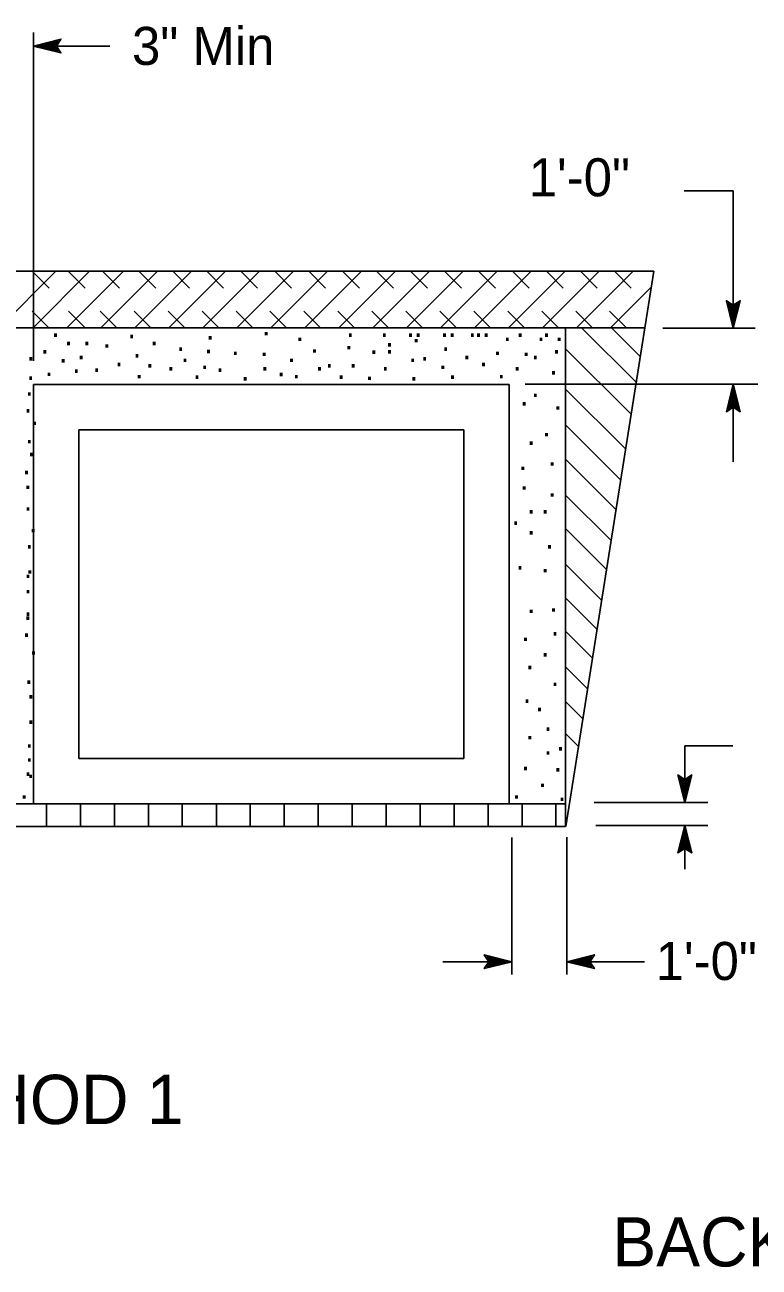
# Model space of a CAD drawing. Extents: x -893 to 867, y -474 to 712.
# Drawn here: x 347.5 to 482.7, y -247.5 to -19.1 of the extents above; entities that cross this region are included whole.
import ezdxf

# ---------------------------------------------------------------- set-up
doc = ezdxf.new("R2010")
doc.units = 0
for name, color, linetype in [('14 Ramp Anno', 7, 'Continuous'), ('21 Curb Gutter', 7, 'Continuous'), ('22 Misc Cnst Det', 7, 'Continuous'), ('41 ContourGrade', 7, 'Continuous'), ('56 Stage 3 Anno', 7, 'Continuous'), ('57 Undefined', 7, 'Continuous')]:
    doc.layers.add(name, color=color, linetype=linetype)

msp = doc.modelspace()

# ---------------------------------------------------------------- linework, layer by layer
at = {"layer": '21 Curb Gutter'}
for p, q in [((232.38, -64.38), (463.24, -64.38)), ((447.07, -166.46), (463.24, -64.38)), ((234.03, -74.79), (461.59, -74.79)), ((247.89, -162.29), (447.03, -162.29)), ((248.55, -166.46), (447.03, -166.46))]:
    msp.add_line(p, q, dxfattribs=at)
at = {"layer": '22 Misc Cnst Det'}
for p, q in [((342.91, -74.68), (353.21, -64.38)), ((352.03, -67.48), (348.83, -64.29)), ((349.16, -74.68), (359.46, -64.38)), ((355.41, -74.68), (365.71, -64.38)), ((358.62, -67.48), (355.43, -64.29)), ((361.66, -74.68), (371.97, -64.38)), ((364.96, -67.48), (361.77, -64.29)), ((367.91, -74.68), (378.22, -64.38)), ((371.61, -67.47), (368.51, -64.37)), ((374.16, -74.68), (384.46, -64.38)), ((377.86, -67.47), (374.76, -64.37)), ((380.41, -74.68), (390.71, -64.38)), ((384.11, -67.47), (381.01, -64.37)), ((386.66, -74.68), (396.97, -64.38)), ((390.36, -67.47), (387.26, -64.37)), ((392.91, -74.68), (403.22, -64.38)), ((396.61, -67.47), (393.51, -64.37)), ((399.16, -74.68), (409.46, -64.38)), ((402.86, -67.47), (399.76, -64.37)), ((405.41, -74.68), (415.71, -64.38)), ((409.11, -67.47), (406.01, -64.37)), ((411.66, -74.68), (421.97, -64.38)), ((415.36, -67.47), (412.26, -64.37)), ((417.91, -74.68), (428.21, -64.38)), ((421.61, -67.47), (418.51, -64.37)), ((424.16, -74.68), (434.46, -64.38)), ((427.86, -67.47), (424.76, -64.37)), ((430.41, -74.68), (440.71, -64.38)), ((434.11, -67.47), (431.01, -64.37)), ((436.66, -74.68), (446.97, -64.38)), ((440.36, -67.47), (437.26, -64.37)), ((442.91, -74.68), (453.22, -64.38)), ((446.61, -67.47), (443.51, -64.37)), ((449.16, -74.68), (459.46, -64.38)), ((452.86, -67.47), (449.76, -64.37)), ((459.11, -67.47), (456.01, -64.37)), ((455.41, -74.68), (462.77, -67.32)), ((351.96, -74.79), (348.89, -71.72)), ((358.63, -74.79), (355.57, -71.72)), ((364.46, -74.79), (361.39, -71.72)), ((370.71, -74.79), (367.64, -71.72)), ((376.96, -74.79), (373.89, -71.72)), ((383.21, -74.79), (380.14, -71.72)), ((389.46, -74.79), (386.39, -71.72)), ((395.71, -74.79), (392.64, -71.72)), ((401.96, -74.79), (398.89, -71.72)), ((408.21, -74.79), (405.14, -71.72)), ((414.46, -74.79), (411.39, -71.72)), ((420.71, -74.79), (417.64, -71.72)), ((426.96, -74.79), (423.89, -71.72)), ((433.21, -74.79), (430.14, -71.72)), ((439.46, -74.79), (436.39, -71.72)), ((445.71, -74.79), (442.64, -71.72)), ((451.96, -74.79), (448.89, -71.72)), ((458.21, -74.79), (455.14, -71.72)), ((449.34, -74.79), (449.34, -74.79)), ((460.01, -84.79), (450.05, -74.83)), ((460.76, -80.06), (455.49, -74.79)), ((455.59, -74.79), (455.59, -74.79)), ((459.07, -90.68), (447.03, -78.65)), ((458.06, -97.06), (447.03, -86.04)), ((457.16, -102.73), (447.03, -92.6)), ((456.29, -108.22), (447.03, -98.96)), ((455.4, -113.89), (447.03, -105.53)), ((454.55, -119.21), (447.03, -111.69)), ((453.66, -124.87), (447.03, -118.25)), ((452.81, -130.19), (447.03, -124.41)), ((451.97, -135.5), (447.03, -130.57)), ((451.08, -141.17), (447.03, -137.13)), ((450.21, -146.66), (447.03, -143.5)), ((449.4, -151.76), (447.03, -149.39)), ((351.51, -166.46), (351.51, -162.33)), ((357.76, -166.46), (357.76, -162.33)), ((364.02, -166.46), (364.02, -162.33)), ((370.26, -166.46), (370.26, -162.33)), ((376.51, -166.46), (376.51, -162.33)), ((382.77, -166.46), (382.77, -162.33)), ((389.02, -166.46), (389.02, -162.33)), ((395.26, -166.46), (395.26, -162.33)), ((401.51, -166.46), (401.51, -162.33)), ((407.77, -166.46), (407.77, -162.33)), ((414.02, -166.46), (414.02, -162.33)), ((420.26, -166.46), (420.26, -162.33)), ((426.51, -166.46), (426.51, -162.33)), ((432.77, -166.46), (432.77, -162.33)), ((439.02, -166.46), (439.02, -162.33)), ((445.26, -166.46), (445.26, -162.33))]:
    msp.add_line(p, q, dxfattribs=at)
at = {"layer": '41 ContourGrade'}
for p, q in [((447.03, -166.46), (447.03, -74.79)), ((349.12, -162.29), (349.12, -85.21)), ((349.12, -85.21), (436.62, -85.21)), ((436.62, -162.29), (436.62, -85.21)), ((357.45, -93.54), (428.29, -93.54)), ((357.45, -153.96), (357.45, -93.54)), ((428.29, -153.96), (428.29, -93.54)), ((357.45, -153.96), (428.29, -153.96))]:
    msp.add_line(p, q, dxfattribs=at)
at = {"layer": '56 Stage 3 Anno'}
for p, q in [((349.12, -20.49), (349.12, -80.87)), ((349.12, -22.97), (363.17, -22.97)), ((468.86, -49.6), (477.89, -49.6)), ((477.89, -49.6), (477.89, -74.86)), ((464.93, -74.86), (481.89, -74.86)), ((439.59, -85.17), (482.41, -85.17)), ((477.89, -85.17), (477.89, -99.4)), ((468.98, -162.07), (468.98, -151.67)), ((468.98, -151.67), (477.81, -151.67)), ((452.26, -162.07), (473.21, -162.07)), ((452.58, -166.29), (473.21, -166.29)), ((468.98, -174.36), (468.98, -166.29)), ((437.14, -168.53), (437.14, -193.71)), ((447.28, -168.44), (447.28, -193.71)), ((424.46, -191.34), (437.14, -191.34)), ((447.28, -191.34), (461.56, -191.34))]:
    msp.add_line(p, q, dxfattribs=at)
for points in [[(349.12, -22.97), (354.18, -24.23), (353.34, -22.97), (354.18, -21.7), (349.12, -22.97)], [(350.02, -22.97), (353.69, -23.89), (353.08, -22.97), (353.69, -22.05), (350.02, -22.97)], [(350.77, -22.97), (353.27, -23.59), (352.86, -22.97), (353.27, -22.34), (350.77, -22.97)], [(351.4, -22.97), (352.93, -23.36), (352.68, -22.97), (352.93, -22.58), (351.4, -22.97)], [(351.44, -22.81), (352.57, -23.09), (352.48, -22.97), (352.57, -22.84), (351.44, -23.12)], [(477.89, -74.86), (479.16, -69.8), (477.89, -70.63), (476.62, -69.8), (477.89, -74.86)], [(477.89, -73.96), (478.81, -70.29), (477.89, -70.9), (476.97, -70.29), (477.89, -73.96)], [(477.89, -73.21), (478.52, -70.71), (477.89, -71.12), (477.26, -70.71), (477.89, -73.21)], [(477.89, -72.58), (478.28, -71.05), (477.89, -71.3), (477.5, -71.05), (477.89, -72.58)], [(477.73, -72.54), (478.02, -71.41), (477.89, -71.49), (477.76, -71.41), (478.05, -72.54)], [(477.89, -85.17), (476.62, -90.23), (477.89, -89.39), (479.16, -90.23), (477.89, -85.17)], [(477.89, -86.07), (476.97, -89.74), (477.89, -89.13), (478.81, -89.74), (477.89, -86.07)], [(477.89, -86.82), (477.26, -89.32), (477.89, -88.9), (478.52, -89.32), (477.89, -86.82)], [(477.89, -87.44), (477.5, -88.98), (477.89, -88.73), (478.28, -88.98), (477.89, -87.44)], [(478.05, -87.48), (477.76, -88.62), (477.89, -88.53), (478.02, -88.62), (477.73, -87.48)], [(468.98, -162.07), (470.25, -157), (468.98, -157.84), (467.71, -157), (468.98, -162.07)], [(468.98, -161.17), (469.9, -157.5), (468.98, -158.11), (468.06, -157.5), (468.98, -161.17)], [(468.98, -160.41), (469.61, -157.91), (468.98, -158.33), (468.35, -157.91), (468.98, -160.41)], [(468.98, -159.79), (469.37, -158.25), (468.98, -158.51), (468.59, -158.25), (468.98, -159.79)], [(468.82, -159.75), (469.11, -158.62), (468.98, -158.7), (468.85, -158.62), (469.14, -159.75)], [(468.98, -166.29), (467.71, -171.35), (468.98, -170.51), (470.25, -171.35), (468.98, -166.29)], [(468.98, -167.19), (468.06, -170.86), (468.98, -170.25), (469.9, -170.86), (468.98, -167.19)], [(468.98, -167.94), (468.35, -170.44), (468.98, -170.03), (469.61, -170.44), (468.98, -167.94)], [(468.98, -168.56), (468.59, -170.1), (468.98, -169.85), (469.37, -170.1), (468.98, -168.56)], [(469.14, -168.61), (468.85, -169.74), (468.98, -169.65), (469.11, -169.74), (468.82, -168.61)], [(437.14, -191.34), (432.08, -190.08), (432.92, -191.34), (432.08, -192.61), (437.14, -191.34)], [(436.24, -191.34), (432.57, -190.42), (433.18, -191.34), (432.57, -192.26), (436.24, -191.34)], [(435.49, -191.34), (432.99, -190.71), (433.4, -191.34), (432.99, -191.97), (435.49, -191.34)], [(434.87, -191.34), (433.33, -190.95), (433.58, -191.34), (433.33, -191.73), (434.87, -191.34)], [(434.82, -191.5), (433.69, -191.21), (433.78, -191.34), (433.69, -191.47), (434.82, -191.18)], [(447.28, -191.34), (452.34, -192.61), (451.5, -191.34), (452.34, -190.08), (447.28, -191.34)], [(448.18, -191.34), (451.85, -192.26), (451.24, -191.34), (451.85, -190.42), (448.18, -191.34)], [(448.93, -191.34), (451.43, -191.97), (451.01, -191.34), (451.43, -190.71), (448.93, -191.34)], [(449.55, -191.34), (451.09, -191.73), (450.84, -191.34), (451.09, -190.95), (449.55, -191.34)], [(449.59, -191.18), (450.73, -191.47), (450.64, -191.34), (450.73, -191.21), (449.59, -191.5)]]:
    msp.add_lwpolyline(points, dxfattribs=at)

# ---------------------------------------------------------------- texts
at = {"layer": '14 Ramp Anno'}
for s, height, p in [('.', 4.17, (352.42, -76.46)), ('.', 4.17, (354.81, -77.98)), ('.', 4.17, (358.16, -77.98)), ('.', 4.17, (366.42, -76.69)), ('.', 4.17, (370.54, -77.98)), ('.', 4.17, (380.86, -76.95)), ('.', 4.17, (391.18, -76.18)), ('.', 4.17, (397.37, -77.21)), ('.', 4.17, (406.65, -76.44)), ('.', 4.17, (412.9, -76.44)), ('.', 4.17, (413.87, -78.24)), ('.', 4.17, (417.74, -76.44)), ('.', 4.17, (418.77, -77.47)), ('.', 4.17, (419.15, -76.44)), ('.', 4.17, (423.99, -76.44)), ('.', 4.17, (425.4, -76.44)), ('.', 4.17, (429.09, -76.44)), ('.', 4.17, (430.24, -76.44)), ('.', 4.17, (431.65, -76.44)), ('.', 4.17, (435.54, -77.21)), ('.', 4.17, (437.9, -76.44)), ('.', 4.17, (441.73, -77.21)), ('.', 4.17, (442.74, -76.44)), ('.', 4.17, (445.08, -77.21)), ('.', 4.17, (350.42, -79.53)), ('.', 4.17, (357.13, -80.56)), ('.', 4.17, (361.86, -78.46)), ('.', 4.17, (367.39, -80.27)), ('.', 4.17, (375.44, -79.02)), ('.', 4.17, (380.55, -79.47)), ('.', 4.17, (385.5, -79.79)), ('.', 4.17, (390.79, -79.97)), ('.', 4.17, (400.04, -79.37)), ('.', 4.17, (406.39, -78.76)), ('.', 4.17, (410.99, -79.57)), ('.', 4.17, (413.87, -79.53)), ('.', 4.17, (424.19, -79.02)), ('.', 4.17, (428.07, -80.58)), ('.', 4.17, (433.73, -79.79)), ('.', 4.17, (439, -79.97)), ('.', 4.17, (440.7, -80.56)), ('.', 4.17, (444.57, -79.53)), ('.', 4.17, (347.85, -80.82)), ('.', 4.17, (353.83, -81.18)), ('.', 4.17, (359.97, -82.88)), ('.', 4.17, (364.09, -81.85)), ('.', 4.17, (369.77, -82.11)), ('.', 4.17, (373.64, -82.63)), ('.', 4.17, (376.22, -81.08)), ('.', 4.17, (379.84, -82.38)), ('.', 4.17, (382.67, -82.88)), ('.', 4.17, (390.92, -82.63)), ('.', 4.17, (395.82, -81.08)), ('.', 4.17, (400.98, -82.63)), ('.', 4.17, (402.78, -82.11)), ('.', 4.17, (407.17, -82.11)), ('.', 4.17, (413.1, -82.63)), ('.', 4.17, (418.12, -81.08)), ('.', 4.17, (420.32, -80.82)), ('.', 4.17, (423.67, -82.37)), ('.', 4.17, (431.15, -81.85)), ('.', 4.17, (437.34, -82.63)), ('.', 4.17, (347.83, -84.38)), ('.', 4.17, (351.2, -83.66)), ('.', 4.17, (356.24, -83.09)), ('.', 4.17, (367.79, -84.09)), ('.', 4.17, (378.44, -84.19)), ('.', 4.17, (387.28, -84.49)), ('.', 4.17, (393.91, -83.69)), ('.', 4.17, (396.72, -84.09)), ('.', 4.17, (404.96, -84.19)), ('.', 4.17, (410.18, -84.39)), ('.', 4.17, (418.32, -84.49)), ('.', 4.17, (425.46, -84.19)), ('.', 4.17, (434.43, -84.1)), ('.', 4.17, (444.05, -83.4)), ('.', 4.17, (347.59, -87.27)), ('.', 4.17, (438.63, -89.07)), ('.', 4.17, (440.7, -87.53)), ('.', 4.17, (347.33, -90.36)), ('.', 4.17, (444.82, -89.85)), ('.', 4.17, (348.52, -92.68)), ('.', 4.17, (347.59, -96.04)), ('.', 4.17, (439.92, -96.3)), ('.', 4.17, (442.76, -94.75)), ('.', 4.17, (348, -98.39)), ('.', 4.17, (438.38, -100.94)), ('.', 4.17, (443.79, -100.16)), ('.', 4.17, (347.07, -101.71)), ('.', 4.17, (347.31, -104.45)), ('.', 4.17, (438.63, -104.55)), ('.', 4.17, (443.79, -105.84)), ('.', 4.17, (347.33, -108.42)), ('.', 4.17, (439.92, -108.93)), ('.', 4.17, (442.5, -108.93)), ('.', 4.17, (348.31, -112.41)), ('.', 4.17, (437.07, -111.02)), ('.', 4.17, (439.92, -112.8)), ('.', 4.17, (347.59, -115.38)), ('.', 4.17, (443.28, -115.38)), ('.', 4.17, (437.86, -119.25)), ('.', 4.17, (347.33, -120.8)), ('.', 4.17, (347.66, -120.02)), ('.', 4.17, (442.5, -119.77)), ('.', 4.17, (347.33, -123.63)), ('.', 4.17, (347.31, -128.5)), ('.', 4.17, (347.33, -127.76)), ('.', 4.17, (439.92, -127.25)), ('.', 4.17, (444.05, -126.99)), ('.', 4.17, (347.07, -131.63)), ('.', 4.17, (438.89, -132.4)), ('.', 4.17, (444.31, -131.37)), ('.', 4.17, (348.35, -134.9)), ('.', 4.17, (442.5, -135.24)), ('.', 4.17, (439.67, -137.56)), ('.', 4.17, (347.48, -140.26)), ('.', 4.17, (444.31, -140.66)), ('.', 4.17, (347.85, -142.98)), ('.', 4.17, (439.15, -143.75)), ('.', 4.17, (441.47, -145.3)), ('.', 4.17, (347.85, -147.62)), ('.', 4.17, (443.02, -148.91)), ('.', 4.17, (439.67, -150.46)), ('.', 4.17, (347.59, -152.01)), ('.', 4.17, (443.02, -153.3)), ('.', 4.17, (445.34, -152.52)), ('.', 4.17, (347.59, -154.58)), ('.', 4.17, (347.33, -157.17)), ('.', 4.17, (347.83, -157.57)), ('.', 4.17, (438.89, -156.13)), ('.', 4.17, (444.82, -156.39)), ('.', 4.17, (441.99, -159.23)), ('.', 4.17, (346.62, -161.37)), ('.', 4.17, (437.24, -161.37)), ('.', 4.17, (445.6, -161.81)), ('METHOD 1', 9.055, (314.15, -221.2)), ('BACKFILL', 9.055, (455.63, -247.39))]:
    msp.add_text(s, height=height, dxfattribs=at).set_placement(p)
at = {"layer": '57 Undefined'}
for s, p in [('3" Min', (367.25, -26.44)), ('1\'-0"', (440.25, -50.6)), ('1\'-0"', (463.6, -194.71))]:
    msp.add_text(s, height=7, dxfattribs=at).set_placement(p)

doc.saveas('drawing.dxf')
